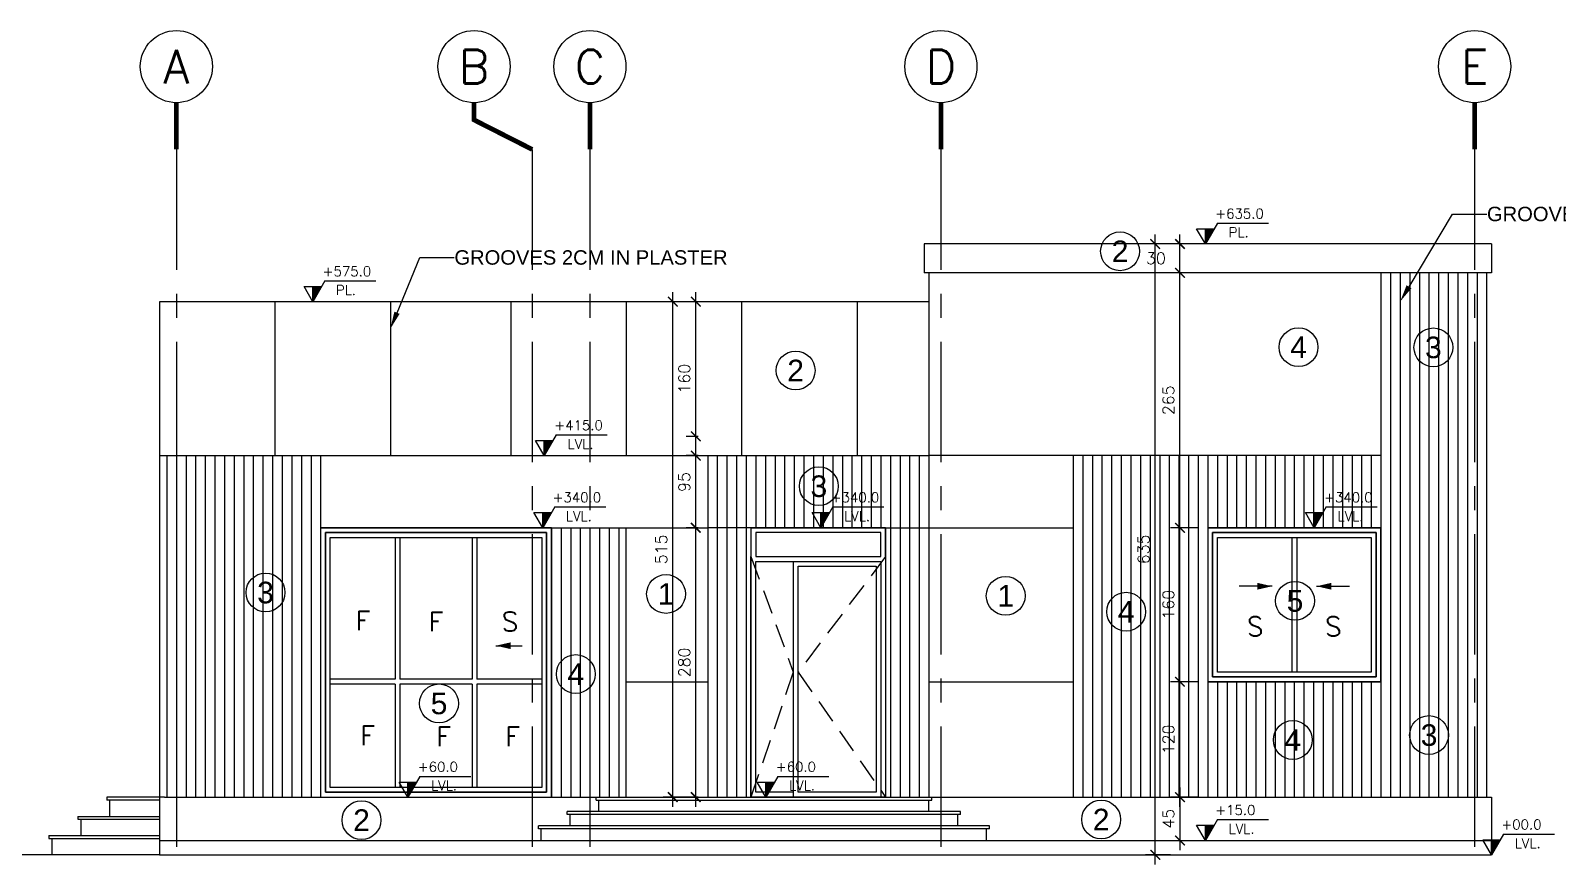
# Model space of a CAD drawing. Header units: centimetres. Extents: x -3287 to 4304, y -2406 to 3974.
# Drawn here: x -1919 to -331, y -758 to 109 of the extents above; entities that cross this region are included whole.
import ezdxf
from ezdxf import colors
from ezdxf.entities.mleader import LeaderData, LeaderLine
from ezdxf.enums import TextEntityAlignment as Align
from ezdxf.math import Vec2, Vec3

# ---------------------------------------------------------------- set-up
doc = ezdxf.new("R2010")
doc.units = ezdxf.units.CM
doc.header["$LTSCALE"] = 100
doc.header["$MEASUREMENT"] = 0
doc.header["$PDMODE"] = 35
for name, pattern in [('GRID$0$XREF GRID$0$GRIDS$0$CENTER', [2, 1.25, -0.25, 0.25, -0.25]), ('GRIDS$0$CENTER', [2, 1.25, -0.25, 0.25, -0.25]), ('HIDDEN', [0.375, 0.25, -0.125])]:
    doc.linetypes.add(name, pattern=pattern)
for name, color, linetype in [('ARROW INDICATOR', 4, 'Continuous'), ('DIM-IN', 1, 'Continuous'), ('DOOR', 1, 'Continuous'), ('ELEVATION', 1, 'Continuous'), ('GRID', 11, 'GRIDS$0$CENTER'), ('HATCH', 8, 'Continuous'), ('LVL', 2, 'Continuous'), ('STAIRS', 4, 'Continuous'), ('TEXT', 3, 'Continuous'), ('WALL-01', 7, 'Continuous'), ('WALL-02', 3, 'Continuous'), ('WALL-03', 2, 'Continuous'), ('WINDOW', 1, 'Continuous'), ('WINDOWS', 1, 'Continuous'), ('XREF GRID', 11, 'GRID$0$XREF GRID$0$GRIDS$0$CENTER')]:
    doc.layers.add(name, color=color, linetype=linetype)
doc.styles.add('$0$ROMANS', font='romans')
doc.styles.add('ART', font='arial.ttf')
doc.styles.add('ART-PS-1', font='arial.ttf', dxfattribs={"height": 20})
doc.styles.add('DIMA', font='romans.shx', dxfattribs={"width": 0.8})
doc.styles.add('GRIDS$0$18', font='romans.shx', dxfattribs={"width": 0.85, "height": 15})
doc.styles.add('ROMANS', font='romans')
doc.dimstyles.new('AS-17-100', dxfattribs={"dimtxt": 12, "dimasz": 10, "dimexe": 10, "dimexo": 10, "dimgap": 6, "dimtad": 1, "dimtoh": 1, "dimdec": 0, "dimdsep": 46, "dimtxsty": 'ROMANS', "dimblk1": 'ARCHTICK', "dimblk2": 'ARCHTICK', "dimsah": 1, "dimcen": 25, "dimdle": 10, "dimclrd": 1, "dimclre": 1, "dimclrt": 2, "dimadec": 0, "dimazin": 0, "dimtfac": 1, "dimtdec": 0, "dimtofl": 0, "dimtmove": 2, "dimatfit": 3, "dimldrblk": 'ARCHTICK', "dimfxl": 1, "dimtolj": 1, "dimtzin": 0, "dimarcsym": 0})

# ---------------------------------------------------------------- blocks, each defined once
blk = doc.blocks.new('LEVEL- ELEV-1')
blk.add_hatch(color=256).paths.add_polyline_path([(0.16, 0.277), (0, 0.277), (0, 0)])
for p, q in [((0.22, 0.381), (0, 0)), ((0.22, 0.381), (1.155, 0.381)), ((0, 0), (-0.16, 0.277)), ((-0.16, 0.277), (0.16, 0.277)), ((0, 0), (0, 0.277))]:
    blk.add_line(p, q)
blk = doc.blocks.new('LEVEL- ELEV')
at = {"xscale": 0.8999999999999986, "yscale": 0.8999999999999986, "zscale": 0.8999999999999986}
blk.add_blockref('LEVEL- ELEV-1', (0, 0), dxfattribs=at)
at = {"style": 'DIMA'}
for tag, p in [('+XX.XX', (0.156, 0.421)), ('FFL.', (0.383, 0.11))]:
    blk.add_attdef(tag, p, '', height=0.162, dxfattribs=at)
blk = doc.blocks.new('A$C1f89f3c6')
at = {"layer": 'ARROW INDICATOR'}
blk.add_lwpolyline([(0, -17.2), (0, 17.2)], dxfattribs=at)
blk.add_lwpolyline([(0, -17.2), (0, 17.2)], dxfattribs=at)
blk.add_lwpolyline([(0, -1.9, 7, 0, 0), (0, -17.2, 0, 0, 0)], format="xyseb", dxfattribs=at)
blk = doc.blocks.new('ALW00')
at = {"layer": 'WINDOWS', "linetype": 'ByBlock', "elevation": 0}
for points in [[(705, 180), (885, 180), (885, 340), (705, 340)], [(710, 185), (880, 185), (880, 335), (710, 335)], [(710, 335), (880, 335), (880, 185), (710, 185)], [(715, 330), (875, 330), (875, 190), (715, 190)]]:
    blk.add_lwpolyline(points, close=True, dxfattribs=at)
for points in [[(792.5, 330), (792.5, 190)], [(797.5, 330), (797.5, 190)]]:
    blk.add_lwpolyline(points, dxfattribs=at)
at = {"layer": 'WALL-01', "color": 3, "xscale": -1.000000000000001, "rotation": 90}
blk.add_blockref('A$C1f89f3c6', (754.7, 279.2, 0), dxfattribs=at)
at = {"layer": 'WALL-01', "color": 3, "rotation": 270}
blk.add_blockref('A$C1f89f3c6', (835.3, 279.2, 0), dxfattribs=at)
blk = doc.blocks.new('_ARCHTICK')
at = {"color": 0, "linetype": 'ByBlock', "const_width": 0.15}
blk.add_lwpolyline([(-0.5, -0.5), (0.5, 0.5)], dxfattribs=at)
blk = doc.blocks.new('*D25')
at = {"layer": 'Defpoints', "color": 0, "transparency": 16777216}
for p in [(-723.9, -568), (-695, -568, 0), (-695, -688)]:
    blk.add_point(p, dxfattribs=at)
at = {"layer": 'DIM-IN', "color": 1, "lineweight": -2, "transparency": 16777216}
for p, q in [((-705, -568), (-733.9, -568)), ((-723.9, -698), (-723.9, -558)), ((-705, -688), (-733.9, -688))]:
    blk.add_line(p, q, dxfattribs=at)
at = {"layer": 'DIM-IN', "color": 1, "lineweight": -2, "transparency": 16777216, "xscale": 10, "yscale": 10, "zscale": 10}
for p, rotation in [((-723.9, -568), 90), ((-723.9, -688), 270)]:
    blk.add_blockref('_ARCHTICK', p, dxfattribs=dict(at, rotation=rotation))
at = {"layer": 'DIM-IN', "color": 2, "transparency": 16777216, "insert": (-735.9, -628), "char_height": 12, "attachment_point": 5, "rotation": 90, "style": 'ROMANS'}
blk.add_mtext('\\A1;120', dxfattribs=at)
blk = doc.blocks.new('*D26')
at = {"layer": 'Defpoints', "color": 0, "transparency": 16777216}
for p in [(-723.9, -408), (-695, -408, 0), (-695, -568, 0)]:
    blk.add_point(p, dxfattribs=at)
at = {"layer": 'DIM-IN', "color": 1, "lineweight": -2, "transparency": 16777216}
for p, q in [((-705, -408), (-733.9, -408)), ((-723.9, -578), (-723.9, -398)), ((-705, -568), (-733.9, -568))]:
    blk.add_line(p, q, dxfattribs=at)
at = {"layer": 'DIM-IN', "color": 1, "lineweight": -2, "transparency": 16777216, "xscale": 10, "yscale": 10, "zscale": 10}
for p, rotation in [((-723.9, -408), 90), ((-723.9, -568), 270)]:
    blk.add_blockref('_ARCHTICK', p, dxfattribs=dict(at, rotation=rotation))
at = {"layer": 'DIM-IN', "color": 2, "transparency": 16777216, "insert": (-735.9, -488), "char_height": 12, "attachment_point": 5, "rotation": 90, "style": 'ROMANS'}
blk.add_mtext('\\A1;160', dxfattribs=at)
blk = doc.blocks.new('*D27')
at = {"layer": 'Defpoints', "color": 0, "transparency": 16777216}
for p in [(-723.9, -143), (-695, -143), (-695, -408, 0)]:
    blk.add_point(p, dxfattribs=at)
at = {"layer": 'DIM-IN', "color": 1, "lineweight": -2, "transparency": 16777216}
for p, q in [((-723.9, -418), (-723.9, -133)), ((-705, -143), (-733.9, -143)), ((-705, -408), (-733.9, -408))]:
    blk.add_line(p, q, dxfattribs=at)
at = {"layer": 'DIM-IN', "color": 1, "lineweight": -2, "transparency": 16777216, "xscale": 10, "yscale": 10, "zscale": 10}
for p, rotation in [((-723.9, -143), 90), ((-723.9, -408), 270)]:
    blk.add_blockref('_ARCHTICK', p, dxfattribs=dict(at, rotation=rotation))
at = {"layer": 'DIM-IN', "color": 2, "transparency": 16777216, "insert": (-735.9, -275.5), "char_height": 12, "attachment_point": 5, "rotation": 90, "style": 'ROMANS'}
blk.add_mtext('\\A1;265', dxfattribs=at)
blk = doc.blocks.new('*D28')
at = {"layer": 'Defpoints', "color": 0, "transparency": 16777216}
for p in [(-723.9, -113), (-697.5, -113), (-695, -143)]:
    blk.add_point(p, dxfattribs=at)
at = {"layer": 'DIM-IN', "color": 1, "lineweight": -2, "transparency": 16777216}
for p, q in [((-723.9, -153), (-723.9, -103)), ((-707.5, -113), (-733.9, -113)), ((-705, -143), (-733.9, -143))]:
    blk.add_line(p, q, dxfattribs=at)
at = {"layer": 'DIM-IN', "color": 1, "lineweight": -2, "transparency": 16777216, "xscale": 10, "yscale": 10, "zscale": 10}
for p, rotation in [((-723.9, -113), 90), ((-723.9, -143), 270)]:
    blk.add_blockref('_ARCHTICK', p, dxfattribs=dict(at, rotation=rotation))
at = {"layer": 'DIM-IN', "color": 2, "transparency": 16777216, "insert": (-748.9, -128), "char_height": 12, "attachment_point": 5, "style": 'ROMANS'}
blk.add_mtext('\\A1;30', dxfattribs=at)
blk = doc.blocks.new('*D29')
at = {"layer": 'Defpoints', "color": 0, "transparency": 16777216}
for p in [(-749.6, -113), (-723.9, -113), (-723.9, -748)]:
    blk.add_point(p, dxfattribs=at)
at = {"layer": 'DIM-IN', "color": 1, "lineweight": -2, "transparency": 16777216}
for p, q in [((-749.6, -758), (-749.6, -103)), ((-733.9, -113), (-759.6, -113)), ((-733.9, -748), (-759.6, -748))]:
    blk.add_line(p, q, dxfattribs=at)
at = {"layer": 'DIM-IN', "color": 1, "lineweight": -2, "transparency": 16777216, "xscale": 10, "yscale": 10, "zscale": 10}
for p, rotation in [((-749.6, -113), 90), ((-749.6, -748), 270)]:
    blk.add_blockref('_ARCHTICK', p, dxfattribs=dict(at, rotation=rotation))
at = {"layer": 'DIM-IN', "color": 2, "transparency": 16777216, "insert": (-761.6, -430.5), "char_height": 12, "attachment_point": 5, "rotation": 90, "style": 'ROMANS'}
blk.add_mtext('\\A1;635', dxfattribs=at)
blk = doc.blocks.new('*D30')
at = {"layer": 'Defpoints', "color": 0, "transparency": 16777216}
for p in [(-1227.4, -408), (-1215, -408), (-1215, -688)]:
    blk.add_point(p, dxfattribs=at)
at = {"layer": 'DIM-IN', "color": 1, "lineweight": -2, "transparency": 16777216}
for p, q in [((-1225, -408), (-1237.4, -408)), ((-1227.4, -698), (-1227.4, -398)), ((-1225, -688), (-1237.4, -688))]:
    blk.add_line(p, q, dxfattribs=at)
at = {"layer": 'DIM-IN', "color": 1, "lineweight": -2, "transparency": 16777216, "xscale": 10, "yscale": 10, "zscale": 10}
for p, rotation in [((-1227.4, -408), 90), ((-1227.4, -688), 270)]:
    blk.add_blockref('_ARCHTICK', p, dxfattribs=dict(at, rotation=rotation))
at = {"layer": 'DIM-IN', "color": 2, "transparency": 16777216, "insert": (-1239.4, -548), "char_height": 12, "attachment_point": 5, "rotation": 90, "style": 'ROMANS'}
blk.add_mtext('\\A1;280', dxfattribs=at)
blk = doc.blocks.new('*D31')
at = {"layer": 'Defpoints', "color": 0, "transparency": 16777216}
for p in [(-1227.4, -313), (-1215, -313), (-1215, -408)]:
    blk.add_point(p, dxfattribs=at)
at = {"layer": 'DIM-IN', "color": 1, "lineweight": -2, "transparency": 16777216}
for p, q in [((-1225, -313), (-1237.4, -313)), ((-1227.4, -418), (-1227.4, -303)), ((-1225, -408), (-1237.4, -408))]:
    blk.add_line(p, q, dxfattribs=at)
at = {"layer": 'DIM-IN', "color": 1, "lineweight": -2, "transparency": 16777216, "xscale": 10, "yscale": 10, "zscale": 10}
for p, rotation in [((-1227.4, -313), 90), ((-1227.4, -408), 270)]:
    blk.add_blockref('_ARCHTICK', p, dxfattribs=dict(at, rotation=rotation))
at = {"layer": 'DIM-IN', "color": 2, "transparency": 16777216, "insert": (-1239.4, -360.5), "char_height": 12, "attachment_point": 5, "rotation": 90, "style": 'ROMANS'}
blk.add_mtext('\\A1;95', dxfattribs=at)
blk = doc.blocks.new('*D32')
at = {"layer": 'Defpoints', "color": 0, "transparency": 16777216}
for p in [(-1227.4, -173, 0), (-1227.4, -173), (-1215, -333)]:
    blk.add_point(p, dxfattribs=at)
at = {"layer": 'DIM-IN', "color": 1, "lineweight": -2, "transparency": 16777216}
for p, q in [((-1227.4, -343), (-1227.4, -163)), ((-1225, -333), (-1237.4, -333))]:
    blk.add_line(p, q, dxfattribs=at)
at = {"layer": 'DIM-IN', "color": 1, "lineweight": -2, "transparency": 16777216, "xscale": 10, "yscale": 10, "zscale": 10}
for p, rotation in [((-1227.4, -173), 90), ((-1227.4, -333), 270)]:
    blk.add_blockref('_ARCHTICK', p, dxfattribs=dict(at, rotation=rotation))
at = {"layer": 'DIM-IN', "color": 2, "transparency": 16777216, "insert": (-1239.4, -253), "char_height": 12, "attachment_point": 5, "rotation": 90, "style": 'ROMANS'}
blk.add_mtext('\\A1;160', dxfattribs=at)
blk = doc.blocks.new('*D33')
at = {"layer": 'Defpoints', "color": 0, "transparency": 16777216}
for p in [(-1251.3, -173), (-1215, -173, 0), (-1215, -688)]:
    blk.add_point(p, dxfattribs=at)
at = {"layer": 'DIM-IN', "color": 1, "lineweight": -2, "transparency": 16777216}
for p, q in [((-1225, -173), (-1261.3, -173)), ((-1251.3, -698), (-1251.3, -163)), ((-1225, -688), (-1261.3, -688))]:
    blk.add_line(p, q, dxfattribs=at)
at = {"layer": 'DIM-IN', "color": 1, "lineweight": -2, "transparency": 16777216, "xscale": 10, "yscale": 10, "zscale": 10}
for p, rotation in [((-1251.3, -173), 90), ((-1251.3, -688), 270)]:
    blk.add_blockref('_ARCHTICK', p, dxfattribs=dict(at, rotation=rotation))
at = {"layer": 'DIM-IN', "color": 2, "transparency": 16777216, "insert": (-1263.3, -430.5), "char_height": 12, "attachment_point": 5, "rotation": 90, "style": 'ROMANS'}
blk.add_mtext('\\A1;515', dxfattribs=at)
blk = doc.blocks.new('*D40')
at = {"layer": 'Defpoints', "color": 0, "transparency": 16777216}
for p in [(-723.9, -688), (-723.9, -733), (-723.9, -733)]:
    blk.add_point(p, dxfattribs=at)
at = {"layer": 'DIM-IN', "color": 1, "lineweight": -2, "transparency": 16777216}
blk.add_line((-723.9, -678), (-723.9, -743), dxfattribs=at)
at = {"layer": 'DIM-IN', "color": 1, "lineweight": -2, "transparency": 16777216, "xscale": 10, "yscale": 10, "zscale": 10}
for p, rotation in [((-723.9, -688), 90), ((-723.9, -733), 270)]:
    blk.add_blockref('_ARCHTICK', p, dxfattribs=dict(at, rotation=rotation))
at = {"layer": 'DIM-IN', "color": 2, "transparency": 16777216, "insert": (-735.9, -710.5), "char_height": 12, "attachment_point": 5, "rotation": 90, "style": 'ROMANS'}
blk.add_mtext('\\A1;45', dxfattribs=at)
blk = doc.blocks.new('W01')
at = {"layer": 'ARROW INDICATOR', "elevation": 0}
blk.add_lwpolyline([(-888.1, -672.9, 7, 0, 0), (-903.4, -672.9, 0, 0, 0)], format="xyseb", dxfattribs=at)
blk.add_lwpolyline([(-903.4, -672.9), (-876.1, -672.9)], dxfattribs=at)
at = {"layer": 'WINDOWS', "linetype": 'ByBlock'}
for p, q in [((-1008.2, -560.3, 0), (-1008.2, -707.8, 0)), ((-1003.2, -560.3, 0), (-1003.2, -707.8, 0)), ((-928.2, -560.3, 0), (-928.2, -707.8, 0)), ((-923.2, -560.3, 0), (-923.2, -707.8, 0)), ((-1008.2, -712.8, 0), (-1008.2, -820.3, 0)), ((-1003.2, -712.8, 0), (-1003.2, -820.3, 0)), ((-928.2, -712.8, 0), (-928.2, -820.3, 0)), ((-923.2, -712.8, 0), (-923.2, -820.3, 0))]:
    blk.add_line(p, q, dxfattribs=at)
at = {"layer": 'WINDOWS'}
for p, q in [((-1008.2, -707.8, 0), (-1075.7, -707.8, 0)), ((-1008.2, -712.8, 0), (-1075.7, -712.8, 0)), ((-928.2, -707.8, 0), (-1003.2, -707.8, 0)), ((-928.2, -712.8, 0), (-1003.2, -712.8, 0)), ((-855.7, -707.8, 0), (-923.2, -707.8, 0)), ((-855.7, -712.8, 0), (-923.2, -712.8, 0))]:
    blk.add_line(p, q, dxfattribs=at)
at = {"layer": 'WINDOWS', "linetype": 'ByBlock', "elevation": 0}
for points in [[(-1085.7, -830.3), (-845.7, -830.3), (-845.7, -550.3), (-1085.7, -550.3)], [(-1080.7, -825.3), (-850.7, -825.3), (-850.7, -555.3), (-1080.7, -555.3)], [(-1080.7, -555.3), (-850.7, -555.3), (-850.7, -825.3), (-1080.7, -825.3)], [(-1075.7, -560.3), (-855.7, -560.3), (-855.7, -820.3), (-1075.7, -820.3)]]:
    blk.add_lwpolyline(points, close=True, dxfattribs=at)
at = {"layer": 'TEXT', "extrusion": (-5.07189e-09, -4.35259e-09, 1), "char_height": 20, "width": 20, "attachment_point": 2, "text_direction": (1, 0, 0), "style": '$0$ROMANS'}
for s, insert in [('F', (-1041.8, -636.9, 0)), ('F', (-965.7, -637.9, 0)), ('S', (-888.8, -637.9, 0)), ('F', (-1036.9, -756.3, 0)), ('F', (-957.8, -757.2, 0)), ('F', (-886.2, -757.2, 0))]:
    blk.add_mtext(s, dxfattribs=dict(at, insert=insert))
blk = doc.blocks.new('MAIN DOOR')
at = {"layer": 'DOOR', "linetype": 'ByBlock'}
for p, q in [((-1389.2, -555.3, 0), (-1389.2, -800.3, 0)), ((-1389.2, -795.3, 0), (-1428.2, -795.3, 0))]:
    blk.add_line(p, q, dxfattribs=at)
at = {"layer": 'DOOR', "color": 8, "linetype": 'HIDDEN'}
for p, q in [((-1293.2, -550.3, 0), (-1384.2, -670.3, 0)), ((-1384.2, -670.3, 0), (-1293.2, -800.3, 0))]:
    blk.add_line(p, q, dxfattribs=at)
at = {"layer": 'DOOR'}
blk.add_line((-1293.2, -800.3, 0), (-1433.2, -800.3, 0), dxfattribs=at)
at = {"layer": 'DOOR', "elevation": 0}
for points in [[(-1293.2, -550.3), (-1293.2, -520.3), (-1433.2, -520.3), (-1433.2, -550.3)], [(-1298.2, -550.3), (-1298.2, -525.3), (-1428.2, -525.3), (-1428.2, -550.3)]]:
    blk.add_lwpolyline(points, dxfattribs=at)
at = {"layer": 'DOOR', "linetype": 'ByBlock', "elevation": 0}
for points in [[(-1433.2, -800.3), (-1433.2, -550.3)], [(-1428.2, -550.3), (-1298.2, -550.3)], [(-1428.2, -795.3), (-1428.2, -555.3), (-1298.2, -555.3), (-1298.2, -800.3)], [(-1293.2, -550.3), (-1293.2, -800.3)]]:
    blk.add_lwpolyline(points, dxfattribs=at)
at = {"layer": 'DOOR', "color": 8, "linetype": 'HIDDEN', "elevation": 0}
blk.add_lwpolyline([(-1433.2, -550.3), (-1389.2, -670.3), (-1433.2, -800.3)], dxfattribs=at)
at = {"layer": 'DOOR', "linetype": 'ByBlock', "elevation": 0}
blk.add_lwpolyline([(-1384.2, -560.3), (-1303.2, -560.3), (-1303.2, -795.3), (-1384.2, -795.3)], close=True, dxfattribs=at)
blk = doc.blocks.new('A$C6aa431b6')
at = {"layer": 'DOOR'}
blk.add_blockref('MAIN DOOR', (1293.2, 800.3, 0), dxfattribs=at)

msp = doc.modelspace()

# ---------------------------------------------------------------- linework, layer by layer
at = {"layer": 'ELEVATION'}
for centre in [(-786.2, -120.6), (-600.6, -220.3), (-460.4, -220.5), (-1123.6, -244.5), (-1099.4, -364.8), (-1674.8, -475.3), (-1258.3, -476.8), (-905.1, -478.7), (-779.9, -495.3), (-604.3, -484), (-1352.2, -560.1), (-1494.4, -590.6), (-464.9, -623.5), (-606.6, -628.6), (-1575, -711.9), (-805.9, -711.3)]:
    msp.add_circle(centre, 20.2, dxfattribs=at)
at = {"layer": 'HATCH', "linetype": 'ByBlock'}
for p, q in [((-1665, -173, 0), (-1665, -333)), ((-1545, -173, 0), (-1545, -333)), ((-1419.7, -173, 0), (-1419.7, -333)), ((-1299.7, -173, 0), (-1299.7, -333)), ((-1179.7, -173, 0), (-1179.7, -333)), ((-1059.7, -173, 0), (-1059.7, -333)), ((-835, -333), (-985, -333)), ((-1300, -408, 0), (-1215, -408)), ((-985, -408), (-835, -408)), ((-1300, -568, 0), (-1215, -568)), ((-985, -568), (-835, -568))]:
    msp.add_line(p, q, dxfattribs=at)
at = {"layer": 'STAIRS'}
for p, q in [((-1331.1, -691), (-1331.1, -688)), ((-1331.1, -691), (-982, -691, 0)), ((-1328.1, -703), (-1328.1, -691)), ((-985, -703), (-985, -691)), ((-982, -691), (-982, -688)), ((-1361.1, -706), (-1361.1, -703)), ((-952, -703), (-1361.1, -703)), ((-952, -706), (-1361.1, -706)), ((-1358.1, -718), (-1358.1, -706)), ((-955, -718), (-955, -706)), ((-952, -706), (-952, -703)), ((-1391.1, -721), (-1391.1, -718)), ((-922, -718), (-1391.1, -718)), ((-922, -721), (-1391.1, -721)), ((-1388.1, -733), (-1388.1, -721)), ((-925, -733), (-925, -721)), ((-922, -721), (-922, -718))]:
    msp.add_line(p, q, dxfattribs=at)
at = {"layer": 'WALL-01'}
for p, q in [((-400, -113), (-990, -113)), ((-990, -113), (-990, -143)), ((-400, -113), (-400, -143)), ((-400, -143), (-990, -143)), ((-985, -143), (-985, -688)), ((-405, -143), (-405, -688)), ((-1785, -173, 0), (-1785, -333)), ((-985, -173, 0), (-1785, -173, 0)), ((-1785, -333, 0), (-985, -333, 0)), ((-1215, -333), (-1215, -688)), ((-515, -333), (-835, -333)), ((-835, -333), (-835, -688)), ((-1617.5, -408), (-1300, -408, 0)), ((-1300, -408, 0), (-1300, -688)), ((-1170, -408), (-1030, -408)), ((-1170, -408, 0), (-1170, -688, 0)), ((-1030, -408), (-1030, -688)), ((-1780, -688, 0), (-1785, -688, 0)), ((-1785, -688, 0), (-1785, -748, 0)), ((-1780, -688, 0), (-400, -688, 0)), ((-400, -688), (-400, -748)), ((-1785, -733), (-400, -733)), ((-1785, -748, 0), (-400, -748))]:
    msp.add_line(p, q, dxfattribs=at)
at = {"layer": 'WALL-01', "linetype": 'ByBlock'}
msp.add_line((-515, -143), (-515, -333), dxfattribs=at)
at = {"layer": 'WALL-01', "color": 8}
for p, q in [((-1840, -688, 0), (-1840, -691, 0)), ((-1785, -688, 0), (-1840, -688, 0)), ((-1785, -691, 0), (-1840, -691, 0)), ((-1837, -691, 0), (-1837, -708, 0)), ((-1870, -708, 0), (-1870, -711, 0)), ((-1870, -708, 0), (-1785, -708, 0)), ((-1870, -711, 0), (-1785, -711, 0)), ((-1867, -711, 0), (-1867, -728, 0)), ((-1900, -728, 0), (-1900, -731, 0)), ((-1900, -728, 0), (-1785, -728, 0)), ((-1900, -731, 0), (-1785, -731, 0)), ((-1897, -731, 0), (-1897, -748, 0)), ((-1785, -748, 0), (-2024.9, -748, 0))]:
    msp.add_line(p, q, dxfattribs=at)
at = {"layer": 'WALL-02', "linetype": 'ByBlock'}
for p, q in [((-1617.5, -333), (-1617.5, -688)), ((-695, -408, 0), (-515, -408, 0)), ((-695, -408, 0), (-695, -568)), ((-515, -568, 0), (-695, -568, 0))]:
    msp.add_line(p, q, dxfattribs=at)
at = {"layer": 'WALL-02'}
for p, q in [((-515, -333), (-515, -688, 0)), ((-1377.5, -408), (-1377.5, -688))]:
    msp.add_line(p, q, dxfattribs=at)
at = {"layer": 'WALL-03', "linetype": 'ByBlock'}
for p, q in [((-505, -143), (-505, -688)), ((-495, -143), (-495, -688)), ((-485, -143), (-485, -688)), ((-475, -143), (-475, -688)), ((-465, -143), (-465, -688)), ((-455, -143), (-455, -688)), ((-445, -143), (-445, -688)), ((-435, -143), (-435, -688)), ((-425, -143), (-425, -688)), ((-415, -143), (-415, -688)), ((-1785, -333), (-1785, -688)), ((-1777.5, -333), (-1777.5, -688)), ((-1767.5, -333), (-1767.5, -688)), ((-1757.5, -333), (-1757.5, -688)), ((-1747.5, -333), (-1747.5, -688)), ((-1737.5, -333), (-1737.5, -688)), ((-1727.5, -333), (-1727.5, -688)), ((-1717.5, -333), (-1717.5, -688)), ((-1707.5, -333), (-1707.5, -688)), ((-1697.5, -333), (-1697.5, -688)), ((-1687.5, -333), (-1687.5, -688)), ((-1677.5, -333), (-1677.5, -688)), ((-1667.5, -333), (-1667.5, -688)), ((-1657.5, -333), (-1657.5, -688)), ((-1647.5, -333), (-1647.5, -688)), ((-1637.5, -333), (-1637.5, -688)), ((-1627.5, -333), (-1627.5, -688)), ((-1205, -333), (-1205, -688)), ((-1195, -333), (-1195, -688)), ((-1185, -333), (-1185, -688)), ((-1175, -333), (-1175, -688)), ((-1165, -333), (-1165, -408)), ((-1155, -333), (-1155, -408)), ((-1145, -333), (-1145, -408)), ((-1135, -333), (-1135, -408)), ((-1125, -333), (-1125, -408)), ((-1115, -333), (-1115, -408)), ((-1105, -333), (-1105, -408)), ((-1095, -333), (-1095, -408)), ((-1085, -333), (-1085, -408)), ((-1075, -333), (-1075, -408)), ((-1065, -333), (-1065, -408)), ((-1055, -333), (-1055, -408)), ((-1045, -333), (-1045, -408)), ((-1035, -333), (-1035, -408)), ((-1025, -333), (-1025, -688)), ((-1015, -333), (-1015, -688)), ((-1005, -333), (-1005, -688)), ((-995, -333), (-995, -688)), ((-825, -333), (-825, -688)), ((-815, -333), (-815, -688)), ((-805, -333), (-805, -688)), ((-795, -333), (-795, -688)), ((-785, -333), (-785, -688)), ((-775, -333), (-775, -688)), ((-765, -333), (-765, -688)), ((-755, -333), (-755, -688)), ((-745, -333), (-745, -688)), ((-735, -333), (-735, -688)), ((-725, -333), (-725, -688)), ((-715, -333), (-715, -688)), ((-705, -333), (-705, -688)), ((-695, -333), (-695, -408)), ((-685, -333), (-685, -408)), ((-675, -333), (-675, -408)), ((-665, -333), (-665, -408)), ((-655, -333), (-655, -408)), ((-645, -333), (-645, -408)), ((-635, -333), (-635, -408)), ((-625, -333), (-625, -408)), ((-615, -333), (-615, -408)), ((-605, -333), (-605, -408)), ((-595, -333), (-595, -408)), ((-585, -333), (-585, -408)), ((-575, -333), (-575, -408)), ((-565, -333), (-565, -408)), ((-555, -333), (-555, -408)), ((-545, -333), (-545, -408)), ((-535, -333), (-535, -408)), ((-525, -333), (-525, -408)), ((-695, -568), (-695, -688)), ((-685, -568), (-685, -688)), ((-675, -568), (-675, -688)), ((-665, -568), (-665, -688)), ((-655, -568), (-655, -688)), ((-645, -568), (-645, -688)), ((-635, -568), (-635, -688)), ((-625, -568), (-625, -688)), ((-615, -568), (-615, -688)), ((-605, -568), (-605, -688)), ((-595, -568), (-595, -688)), ((-585, -568), (-585, -688)), ((-575, -568), (-575, -688)), ((-565, -568), (-565, -688)), ((-555, -568), (-555, -688)), ((-545, -568), (-545, -688)), ((-535, -568), (-535, -688)), ((-525, -568), (-525, -688))]:
    msp.add_line(p, q, dxfattribs=at)
at = {"layer": 'WALL-03'}
for p, q in [((-1367.5, -408), (-1367.5, -688)), ((-1357.5, -408), (-1357.5, -688)), ((-1347.5, -408), (-1347.5, -688)), ((-1337.5, -408), (-1337.5, -688)), ((-1327.5, -408), (-1327.5, -688)), ((-1317.5, -408), (-1317.5, -688)), ((-1307.5, -408), (-1307.5, -688)), ((-1170, -408), (-1215, -408)), ((-1030, -408), (-985, -408))]:
    msp.add_line(p, q, dxfattribs=at)
at = {"layer": 'XREF GRID'}
for p, q in [((-1767.5, -14.7), (-1767.5, -748, 0)), ((-1397.5, -14.7, 0), (-1397.5, -748, 0)), ((-1337.5, -14.7, 0), (-1337.5, -748, 0)), ((-972.5, -14.7), (-972.5, -748, 0)), ((-417.5, -14.7), (-417.5, -748, 0))]:
    msp.add_line(p, q, dxfattribs=at)
at = {"layer": 'XREF GRID', "color": 3, "linetype": 'Continuous', "const_width": 5}
for points in [[(-1767.5, 33.9), (-1767.5, -14.7)], [(-972.5, 33.9), (-972.5, -14.7)], [(-417.5, 33.9), (-417.5, -14.7)]]:
    msp.add_lwpolyline(points, dxfattribs=at)
at = {"layer": 'XREF GRID', "color": 3, "linetype": 'Continuous', "const_width": 5, "elevation": 0}
for points in [[(-1458, 33.9), (-1458, 16), (-1397.5, -14.7)], [(-1337.5, 33.9), (-1337.5, -14.7)]]:
    msp.add_lwpolyline(points, dxfattribs=at)
at = {"layer": 'XREF GRID', "color": 3, "linetype": 'Continuous'}
for centre in [(-1767.5, 71.4), (-1458, 71.4, 0), (-1337.5, 71.4, 0), (-972.5, 71.4), (-417.5, 71.4)]:
    msp.add_circle(centre, 37.5, dxfattribs=at)

# ---------------------------------------------------------------- block references
at = {"layer": 'LVL', "ltscale": 0.5, "extrusion": (0, 0, -1)}
ref = msp.add_blockref('LEVEL- ELEV', (697.5, -113), dxfattribs=dict(at, xscale=-63.00479306199131, yscale=63.00479304976771, zscale=63.00479306199122))
ref.add_attrib('FFL.', 'PL.', (673.3, -106), dxfattribs={"layer": '0', "extrusion": (0, 0, -1), "height": 10.15, "style": 'DIMA', "text_generation_flag": 2})
ref.add_attrib('+XX.XX', '+635.0', (687.2, -86.5), dxfattribs={"layer": '0', "extrusion": (0, 0, -1), "height": 10.15, "style": 'DIMA', "text_generation_flag": 2})
ref = msp.add_blockref('LEVEL- ELEV', (1625.7, -173, 0), dxfattribs=dict(at, xscale=-63.00479306199131, yscale=63.00479304976771, zscale=63.00479306199122))
ref.add_attrib('FFL.', 'PL.', (1601.6, -166, 0), dxfattribs={"layer": '0', "extrusion": (0, 0, -1), "height": 10.15, "style": 'DIMA', "text_generation_flag": 2})
ref.add_attrib('+XX.XX', '+575.0', (1615.4, -146.5, 0), dxfattribs={"layer": '0', "extrusion": (0, 0, -1), "height": 10.15, "style": 'DIMA', "text_generation_flag": 2})
ref = msp.add_blockref('LEVEL- ELEV', (1384.9, -333, 0), dxfattribs=dict(at, xscale=-63.00479306199131, yscale=63.00479304976771, zscale=63.00479306199122))
ref.add_attrib('FFL.', 'LVL.', (1360.7, -326, 0), dxfattribs={"layer": '0', "extrusion": (0, 0, -1), "height": 10.15, "style": 'DIMA', "text_generation_flag": 2})
ref.add_attrib('+XX.XX', '+415.0', (1374.5, -306.5, 0), dxfattribs={"layer": '0', "extrusion": (0, 0, -1), "height": 10.15, "style": 'DIMA', "text_generation_flag": 2})
ref = msp.add_blockref('LEVEL- ELEV', (1386.6, -408, 0), dxfattribs=dict(at, xscale=-63.00479306199131, yscale=63.00479304976771, zscale=63.00479306199122))
ref.add_attrib('FFL.', 'LVL.', (1362.5, -401, 0), dxfattribs={"layer": '0', "extrusion": (0, 0, -1), "height": 10.15, "style": 'DIMA', "text_generation_flag": 2})
ref.add_attrib('+XX.XX', '+340.0', (1376.3, -381.5, 0), dxfattribs={"layer": '0', "extrusion": (0, 0, -1), "height": 10.15, "style": 'DIMA', "text_generation_flag": 2})
ref = msp.add_blockref('LEVEL- ELEV', (1097.4, -408, 0), dxfattribs=dict(at, xscale=-63.00479306199131, yscale=63.00479304976771, zscale=63.00479306199122))
ref.add_attrib('FFL.', 'LVL.', (1073.2, -401, 0), dxfattribs={"layer": '0', "extrusion": (0, 0, -1), "height": 10.15, "style": 'DIMA', "text_generation_flag": 2})
ref.add_attrib('+XX.XX', '+340.0', (1087.1, -381.5, 0), dxfattribs={"layer": '0', "extrusion": (0, 0, -1), "height": 10.15, "style": 'DIMA', "text_generation_flag": 2})
ref = msp.add_blockref('LEVEL- ELEV', (584.3, -408), dxfattribs=dict(at, xscale=-63.00479306199131, yscale=63.00479304976771, zscale=63.00479306199122))
ref.add_attrib('FFL.', 'LVL.', (560.1, -401), dxfattribs={"layer": '0', "extrusion": (0, 0, -1), "height": 10.15, "style": 'DIMA', "text_generation_flag": 2})
ref.add_attrib('+XX.XX', '+340.0', (574, -381.5), dxfattribs={"layer": '0', "extrusion": (0, 0, -1), "height": 10.15, "style": 'DIMA', "text_generation_flag": 2})
ref = msp.add_blockref('LEVEL- ELEV', (1526.8, -688), dxfattribs=dict(at, xscale=-63.00479306199131, yscale=63.00479304976771, zscale=63.00479306199122))
ref.add_attrib('FFL.', 'LVL.', (1502.7, -681), dxfattribs={"layer": '0', "extrusion": (0, 0, -1), "height": 10.15, "style": 'DIMA', "text_generation_flag": 2})
ref.add_attrib('+XX.XX', '+60.0', (1516.5, -661.5), dxfattribs={"layer": '0', "extrusion": (0, 0, -1), "height": 10.15, "style": 'DIMA', "text_generation_flag": 2})
ref = msp.add_blockref('LEVEL- ELEV', (1154.6, -688), dxfattribs=dict(at, xscale=-63.00479306199131, yscale=63.00479304976771, zscale=63.00479306199122))
ref.add_attrib('FFL.', 'LVL.', (1130.4, -681), dxfattribs={"layer": '0', "extrusion": (0, 0, -1), "height": 10.15, "style": 'DIMA', "text_generation_flag": 2})
ref.add_attrib('+XX.XX', '+60.0', (1144.2, -661.5), dxfattribs={"layer": '0', "extrusion": (0, 0, -1), "height": 10.15, "style": 'DIMA', "text_generation_flag": 2})
ref = msp.add_blockref('LEVEL- ELEV', (697.5, -733), dxfattribs=dict(at, xscale=-63.00479306199131, yscale=63.00479304976771, zscale=63.00479306199122))
ref.add_attrib('FFL.', 'LVL.', (673.3, -726), dxfattribs={"layer": '0', "extrusion": (0, 0, -1), "height": 10.15, "style": 'DIMA', "text_generation_flag": 2})
ref.add_attrib('+XX.XX', '+15.0', (687.2, -706.5), dxfattribs={"layer": '0', "extrusion": (0, 0, -1), "height": 10.15, "style": 'DIMA', "text_generation_flag": 2})
ref = msp.add_blockref('LEVEL- ELEV', (400, -748), dxfattribs=dict(at, xscale=-63.00479306199131, yscale=63.00479304976771, zscale=63.00479306199122))
ref.add_attrib('FFL.', 'LVL.', (375.8, -741), dxfattribs={"layer": '0', "extrusion": (0, 0, -1), "height": 10.15, "style": 'DIMA', "text_generation_flag": 2})
ref.add_attrib('+XX.XX', '+00.0', (389.7, -721.5), dxfattribs={"layer": '0', "extrusion": (0, 0, -1), "height": 10.15, "style": 'DIMA', "text_generation_flag": 2})
at = {"layer": 'WALL-01'}
msp.add_blockref('W01', (-531.8, 142.3, 0), dxfattribs=at)
at = {"layer": 'WINDOW'}
for name, p in [('A$C6aa431b6', (-1030, -688, 0)), ('ALW00', (-1400, -748))]:
    msp.add_blockref(name, p, dxfattribs=at)

# ---------------------------------------------------------------- texts
at = {"layer": 'ELEVATION', "style": 'ART-PS-1'}
for s, p in [('2', (-786.2, -120.6)), ('4', (-600.6, -220.3)), ('3', (-460.4, -220.5)), ('2', (-1123.6, -244.5)), ('3', (-1099.4, -364.8)), ('3', (-1674.8, -475.3)), ('1', (-1258.3, -476.8)), ('1', (-905.1, -478.7)), ('5', (-604.3, -484)), ('4', (-779.9, -495.3)), ('4', (-1352.2, -560.1)), ('5', (-1494.4, -590.6)), ('4', (-606.6, -628.6)), ('3', (-464.9, -623.5)), ('2', (-1575, -711.9)), ('2', (-805.9, -711.3))]:
    msp.add_text(s, height=22.4, dxfattribs=at).set_placement(p, align=Align.MIDDLE_CENTER)
at = {"layer": 'GRID', "color": 4, "linetype": 'Continuous', "style": 'GRIDS$0$18'}
for s, p in [('A', (-1767.5, 71.4)), ('B', (-1458, 71.4, 0)), ('C', (-1337.5, 71.4, 0)), ('D', (-972.5, 71.4)), ('E', (-417.5, 71.4))]:
    msp.add_text(s, height=35, dxfattribs=at).set_placement(p, align=Align.MIDDLE)
at = {"layer": 'TEXT', "extrusion": (-5.07189e-09, -4.35259e-09, 1), "char_height": 20, "width": 20, "attachment_point": 2, "text_direction": (1, 0, 0), "style": '$0$ROMANS'}
for insert in [(-645.7, -500.6, 0), (-564.5, -500.6, 0)]:
    msp.add_mtext('S', dxfattribs=dict(at, insert=insert))

# ---------------------------------------------------------------- dimensions: what is measured, and where the dimension line sits
at = {"layer": 'DIM-IN'}
for base, p1, p2, picture, middle in [((-749.6, -113), (-723.9, -748), (-723.9, -113), '*D29', (-761.6, -430.5)), ((-723.9, -113), (-695, -143), (-697.5, -113), '*D28', (-748.9, -128)), ((-723.9, -143), (-695, -408, 0), (-695, -143), '*D27', (-735.9, -275.5)), ((-1251.3, -173), (-1215, -688), (-1215, -173, 0), '*D33', (-1263.3, -430.5)), ((-1227.4, -173), (-1215, -333), (-1227.4, -173, 0), '*D32', (-1239.4, -253)), ((-1227.4, -313), (-1215, -408), (-1215, -313), '*D31', (-1239.4, -360.5)), ((-1227.4, -408), (-1215, -688), (-1215, -408), '*D30', (-1239.4, -548)), ((-723.9, -408), (-695, -568, 0), (-695, -408, 0), '*D26', (-735.9, -488)), ((-723.9, -568), (-695, -688), (-695, -568, 0), '*D25', (-735.9, -628)), ((-723.9, -733), (-723.9, -688), (-723.9, -733), '*D40', (-735.9, -710.5))]:
    dim = msp.add_linear_dim(base=base, p1=p1, p2=p2, angle=90, dimstyle='AS-17-100', dxfattribs=at)
    dim.commit()
    dim.dimension.update_dxf_attribs({"geometry": picture, "text_midpoint": middle})

# ---------------------------------------------------------------- leaders
at = {"layer": 'ARROW INDICATOR'}
ml = msp.add_multileader_mtext('Standard', dxfattribs=at)
ml.set_content('GROOVES 5CM IN PLASTER', color=256, style='ART')
ml.set_leader_properties()
ml.build(insert=Vec2(0, 0))
ml.multileader.update_dxf_attribs({"text_right_attachment_type": 6, "dogleg_length": 0.36, "arrow_head_size": 18})
ctx = ml.context
ctx.base_point, ctx.char_height, ctx.arrow_head_size, ctx.landing_gap_size, ctx.plane_origin = Vec3(-404.8, -82), 15, 18, 0.09, Vec3(-495.8, -139.9)
ctx.right_attachment = 6
notes = []
notes.append((ctx, [(0, (1, 1, 0), (-440.5, -82), (1, 0), 35.7, [(0, [(-495, -172.9)], 0, [])])]))
ctx.mtext.insert, ctx.mtext.flow_direction = Vec3(-404.7, -74.3), 5
ml = msp.add_multileader_mtext('Standard', dxfattribs=at)
ml.set_content('GROOVES 2CM IN PLASTER', color=256, style='ART')
ml.set_leader_properties()
ml.build(insert=Vec2(0, 0))
ml.multileader.update_dxf_attribs({"text_right_attachment_type": 6, "dogleg_length": 0.36, "arrow_head_size": 18})
ctx = ml.context
ctx.base_point, ctx.char_height, ctx.arrow_head_size, ctx.landing_gap_size, ctx.plane_origin = Vec3(-1478.5, -127.1), 15, 18, 0.09, Vec3(-1545, -191.1)
ctx.right_attachment = 6
notes.append((ctx, [(0, (1, 1, 0), (-1514.2, -127.1), (1, 0), 35.7, [(0, [(-1545, -201.1)], 0, [])])]))
ctx.mtext.insert, ctx.mtext.flow_direction = Vec3(-1478.4, -119.5), 5
for ctx, leaders in notes:
    for number, flags, end, landing, length, lines in leaders:
        leader = LeaderData()
        leader.index, (leader.has_last_leader_line, leader.has_dogleg_vector, leader.attachment_direction) = number, flags
        leader.last_leader_point, leader.dogleg_vector, leader.dogleg_length = Vec3(end), Vec3(landing), length
        for number, points, colour, breaks in lines:
            line = LeaderLine()
            line.index, line.vertices, line.color, line.breaks = number, Vec3.list(points), colors.encode_raw_color(colour), breaks
            leader.lines.append(line)
        ctx.leaders.append(leader)

doc.saveas('drawing.dxf')
